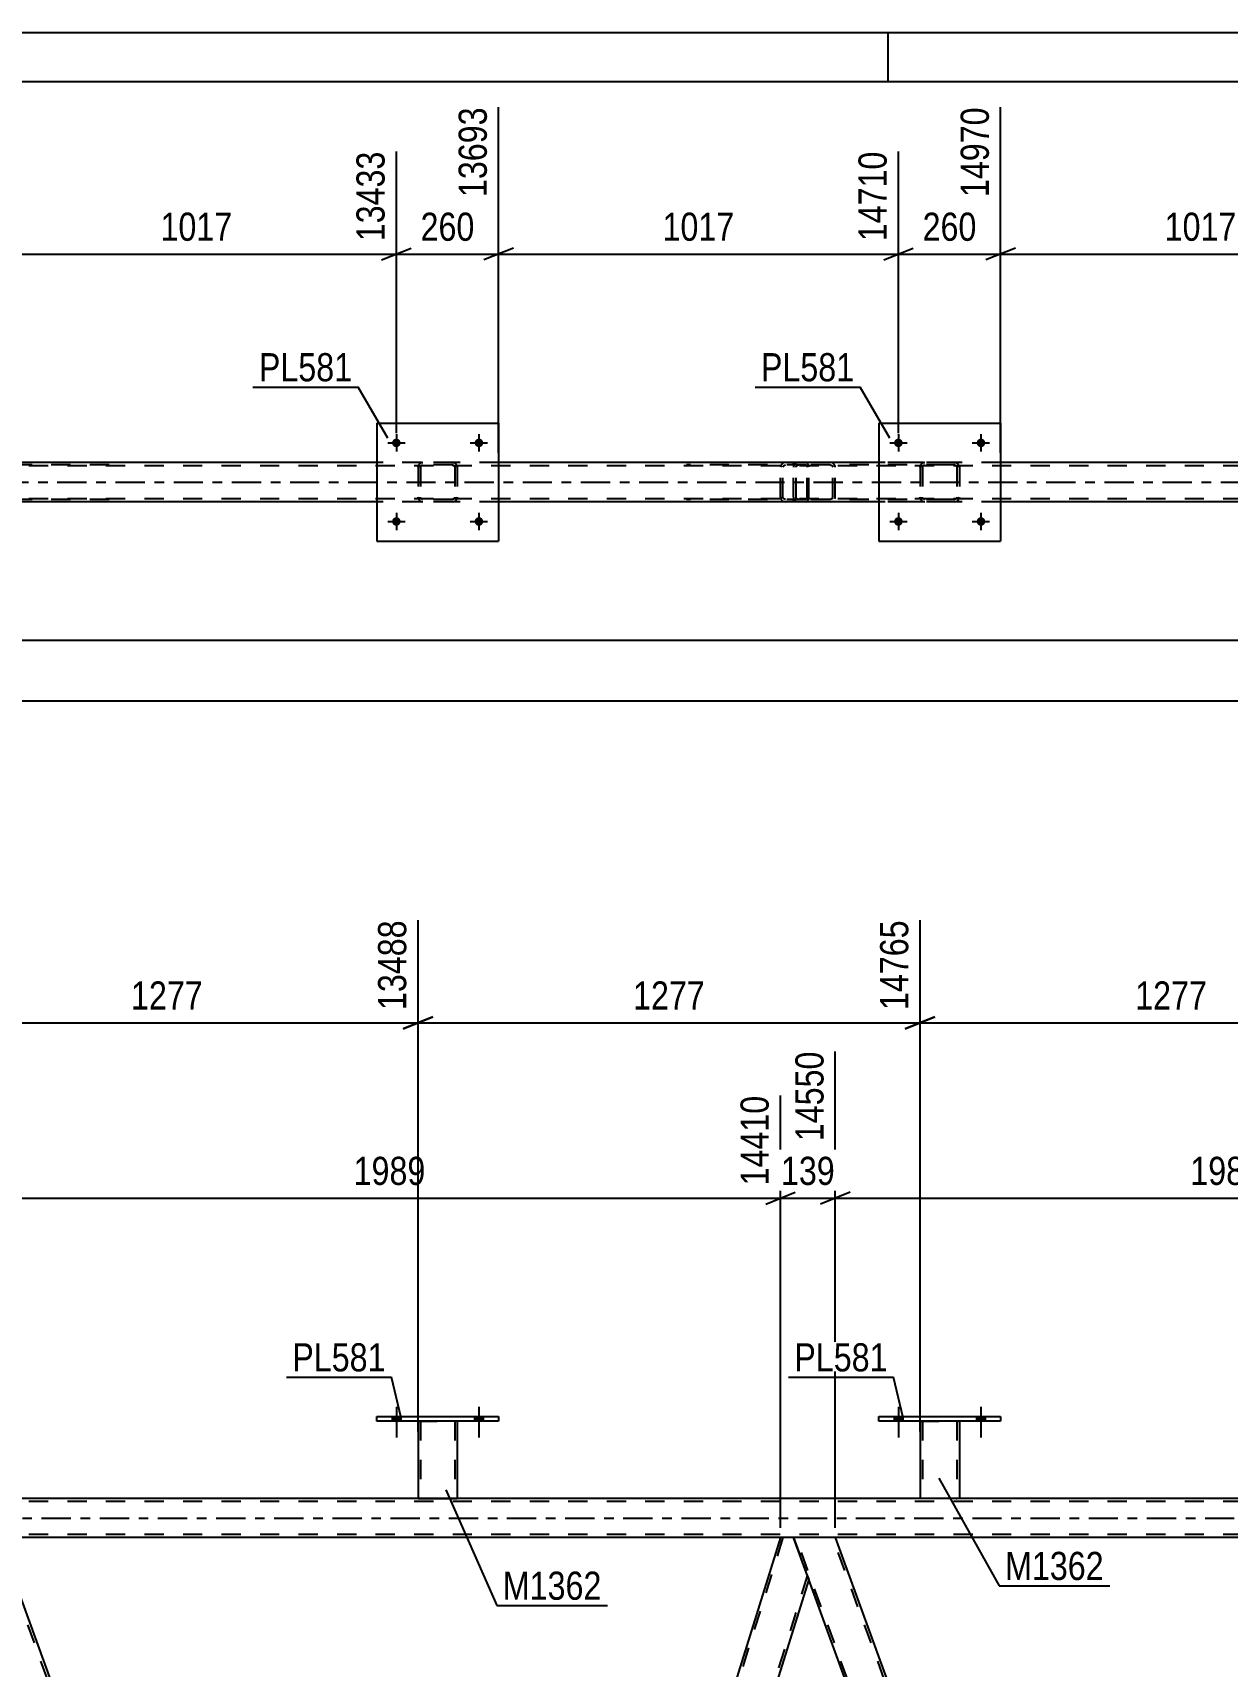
# Model space of a CAD drawing. Header units: millimetres. Extents: x 0 to 841, y 0 to 594.
# Drawn here: x 544 to 665.5, y 427.7 to 594 of the extents above; entities that cross this region are included whole.
import ezdxf

# ---------------------------------------------------------------- set-up
doc = ezdxf.new("R2010")
doc.units = ezdxf.units.MM
doc.linetypes.add('DXK_LINE_DOT2', pattern=[3.9198, 1.9599, -1.9599])
doc.linetypes.add('DXK_LINE_DOT3', pattern=[5.9187, 2.979, -0.9799, 0.9799, -0.9799])
doc.styles.add('Arial Narrow', font='ARIALN.TTF', dxfattribs={"height": 0.2})

# ---------------------------------------------------------------- blocks, each defined once
blk = doc.blocks.new('Unknown-283124494-1135')
at = {"color": 5, "linetype": 'Continuous'}
for p, q in [((841, 594), (0, 594)), ((631, 589), (631, 594)), ((836, 589), (5, 589))]:
    blk.add_line(p, q, dxfattribs=at)
blk = doc.blocks.new('Bolt-283124494-1384 - 1374')
at = {"linetype": 'Continuous'}
for points in [[(581.4, 544.25, -1), (580.52, 544.25, -1)], [(589.8, 544.25, -1), (588.92, 544.25, -1)]]:
    blk.add_hatch(color=1, dxfattribs=at).paths.add_polyline_path(points)
at = {"color": 1, "linetype": 'Continuous'}
for p, q in [((580.08, 544.25), (581.84, 544.25)), ((580.96, 545.13), (580.96, 543.37)), ((588.48, 544.25), (590.24, 544.25)), ((589.36, 545.13), (589.36, 543.37))]:
    blk.add_line(p, q, dxfattribs=at)
blk = doc.blocks.new('Part-283124494-1443 - 1374')
at = {"color": 2, "linetype": 'Continuous'}
for p, q in [((630.04, 554.25), (630.04, 542.25)), ((630.04, 554.25), (642.44, 554.25)), ((642.44, 554.25), (642.44, 542.25)), ((630.04, 542.25), (642.44, 542.25))]:
    blk.add_line(p, q, dxfattribs=at)
blk = doc.blocks.new('Part-283124494-1444 - 1374')
at = {"color": 7, "linetype": 'DXK_LINE_DOT2'}
for p, q in [((634.24, 549.77), (634.28, 549.95)), ((634.28, 549.95), (634.24, 549.77)), ((634.24, 549.77), (634.24, 546.73)), ((634.48, 549.77), (634.5, 549.86)), ((634.48, 549.77), (634.48, 546.73)), ((634.5, 549.86), (634.55, 549.94)), ((634.54, 550.21), (634.72, 550.25)), ((634.72, 550.25), (634.54, 550.21)), ((634.55, 549.94), (634.63, 549.99)), ((634.63, 549.99), (634.72, 550.01)), ((637.76, 550.25), (634.72, 550.25)), ((637.76, 550.01), (634.72, 550.01)), ((637.76, 550.25), (637.95, 550.21)), ((637.95, 550.21), (637.76, 550.25)), ((637.76, 550.01), (637.85, 549.99)), ((637.85, 549.99), (637.93, 549.94)), ((637.93, 549.94), (637.98, 549.86)), ((637.98, 549.86), (638, 549.77)), ((638, 549.77), (638, 546.73)), ((638.2, 549.95), (638.24, 549.77)), ((638.24, 549.77), (638.2, 549.95)), ((638.24, 549.77), (638.24, 546.73)), ((634.28, 546.54), (634.24, 546.73)), ((634.24, 546.73), (634.28, 546.54)), ((634.5, 546.64), (634.48, 546.73)), ((634.55, 546.56), (634.5, 546.64)), ((634.72, 546.25), (634.54, 546.28)), ((634.54, 546.28), (634.72, 546.25)), ((634.63, 546.51), (634.55, 546.56)), ((634.72, 546.49), (634.63, 546.51)), ((637.76, 546.49), (634.72, 546.49)), ((637.76, 546.25), (634.72, 546.25)), ((637.85, 546.51), (637.76, 546.49)), ((637.95, 546.28), (637.76, 546.25)), ((637.76, 546.25), (637.95, 546.28)), ((637.93, 546.56), (637.85, 546.51)), ((637.98, 546.64), (637.93, 546.56)), ((638, 546.73), (637.98, 546.64)), ((638.24, 546.73), (638.2, 546.54)), ((638.2, 546.54), (638.24, 546.73))]:
    blk.add_line(p, q, dxfattribs=at)
at = {"color": 7, "linetype": 'DXK_LINE_DOT3'}
blk.add_line((636.24, 548.25), (636.24, 548.25), dxfattribs=at)
at = {"color": 7, "linetype": 'DXK_LINE_DOT2'}
for centre, start, end in [((634.72, 549.77), 112.5, 157.5), ((634.72, 549.77), 112.5, 157.5), ((637.76, 549.77), 22.5, 67.5), ((637.76, 549.77), 22.5, 67.5), ((634.72, 546.73), 202.5, 247.5), ((634.72, 546.73), 202.5, 247.5), ((637.76, 546.73), 292.5, 337.5), ((637.76, 546.73), 292.5, 337.5)]:
    blk.add_arc(centre, 0.48, start, end, dxfattribs=at)
blk = doc.blocks.new('Bolt-283124494-1381 - 1374')
at = {"linetype": 'Continuous'}
for points in [[(632.48, 552.25, -1), (631.6, 552.25, -1)], [(640.88, 552.25, -1), (640, 552.25, -1)]]:
    blk.add_hatch(color=1, dxfattribs=at).paths.add_polyline_path(points)
at = {"color": 1, "linetype": 'Continuous'}
for p, q in [((631.16, 552.25), (632.92, 552.25)), ((632.04, 553.13), (632.04, 551.37)), ((639.56, 552.25), (641.32, 552.25)), ((640.44, 553.13), (640.44, 551.37))]:
    blk.add_line(p, q, dxfattribs=at)
blk = doc.blocks.new('Bolt-283124494-1382 - 1374')
at = {"linetype": 'Continuous'}
for points in [[(632.48, 544.25, -1), (631.6, 544.25, -1)], [(640.88, 544.25, -1), (640, 544.25, -1)]]:
    blk.add_hatch(color=1, dxfattribs=at).paths.add_polyline_path(points)
at = {"color": 1, "linetype": 'Continuous'}
for p, q in [((631.16, 544.25), (632.92, 544.25)), ((632.04, 545.13), (632.04, 543.37)), ((639.56, 544.25), (641.32, 544.25)), ((640.44, 545.13), (640.44, 543.37))]:
    blk.add_line(p, q, dxfattribs=at)
blk = doc.blocks.new('Bolt-283124494-1383 - 1374')
at = {"linetype": 'Continuous'}
for points in [[(581.4, 552.25, -1), (580.52, 552.25, -1)], [(589.8, 552.25, -1), (588.92, 552.25, -1)]]:
    blk.add_hatch(color=1, dxfattribs=at).paths.add_polyline_path(points)
at = {"color": 1, "linetype": 'Continuous'}
for p, q in [((580.08, 552.25), (581.84, 552.25)), ((580.96, 553.13), (580.96, 551.37)), ((588.48, 552.25), (590.24, 552.25)), ((589.36, 553.13), (589.36, 551.37))]:
    blk.add_line(p, q, dxfattribs=at)
blk = doc.blocks.new('Part-283124494-1449 - 1374')
at = {"color": 2, "linetype": 'Continuous'}
for p, q in [((578.96, 554.25), (578.96, 542.25)), ((578.96, 554.25), (591.36, 554.25)), ((591.36, 554.25), (591.36, 542.25)), ((578.96, 542.25), (591.36, 542.25))]:
    blk.add_line(p, q, dxfattribs=at)
blk = doc.blocks.new('Part-283124494-1450 - 1374')
at = {"color": 7, "linetype": 'DXK_LINE_DOT2'}
for p, q in [((583.16, 549.77), (583.2, 549.95)), ((583.2, 549.95), (583.16, 549.77)), ((583.16, 549.77), (583.16, 546.73)), ((583.4, 549.77), (583.42, 549.86)), ((583.4, 549.77), (583.4, 546.73)), ((583.42, 549.86), (583.47, 549.94)), ((583.46, 550.21), (583.64, 550.25)), ((583.64, 550.25), (583.46, 550.21)), ((583.47, 549.94), (583.55, 549.99)), ((583.55, 549.99), (583.64, 550.01)), ((586.68, 550.25), (583.64, 550.25)), ((586.68, 550.01), (583.64, 550.01)), ((586.68, 550.25), (586.86, 550.21)), ((586.86, 550.21), (586.68, 550.25)), ((586.68, 550.01), (586.77, 549.99)), ((586.77, 549.99), (586.85, 549.94)), ((586.85, 549.94), (586.9, 549.86)), ((586.9, 549.86), (586.92, 549.77)), ((586.92, 549.77), (586.92, 546.73)), ((587.12, 549.95), (587.16, 549.77)), ((587.16, 549.77), (587.12, 549.95)), ((587.16, 549.77), (587.16, 546.73)), ((583.2, 546.54), (583.16, 546.73)), ((583.16, 546.73), (583.2, 546.54)), ((583.42, 546.64), (583.4, 546.73)), ((583.47, 546.56), (583.42, 546.64)), ((583.64, 546.25), (583.46, 546.28)), ((583.46, 546.28), (583.64, 546.25)), ((583.55, 546.51), (583.47, 546.56)), ((583.64, 546.49), (583.55, 546.51)), ((586.68, 546.49), (583.64, 546.49)), ((586.68, 546.25), (583.64, 546.25)), ((586.77, 546.51), (586.68, 546.49)), ((586.86, 546.28), (586.68, 546.25)), ((586.68, 546.25), (586.86, 546.28)), ((586.85, 546.56), (586.77, 546.51)), ((586.9, 546.64), (586.85, 546.56)), ((586.92, 546.73), (586.9, 546.64)), ((587.16, 546.73), (587.12, 546.54)), ((587.12, 546.54), (587.16, 546.73))]:
    blk.add_line(p, q, dxfattribs=at)
at = {"color": 7, "linetype": 'DXK_LINE_DOT3'}
blk.add_line((585.16, 548.25), (585.16, 548.25), dxfattribs=at)
at = {"color": 7, "linetype": 'DXK_LINE_DOT2'}
for centre, start, end in [((583.64, 549.77), 112.5, 157.5), ((583.64, 549.77), 112.5, 157.5), ((586.68, 549.77), 22.5, 67.5), ((586.68, 549.77), 22.5, 67.5), ((583.64, 546.73), 202.5, 247.5), ((583.64, 546.73), 202.5, 247.5), ((586.68, 546.73), 292.5, 337.5), ((586.68, 546.73), 292.5, 337.5)]:
    blk.add_arc(centre, 0.48, start, end, dxfattribs=at)
blk = doc.blocks.new('Part-283124494-1556 - 1374')
at = {"color": 7, "linetype": 'DXK_LINE_DOT2'}
for p, q in [((622.64, 550.25), (610.48, 550.25)), ((622.64, 550.01), (610.48, 550.01)), ((620.06, 549.85), (620.04, 549.77)), ((620.04, 546.73), (620.04, 549.77)), ((620.08, 549.95), (620.06, 549.85)), ((620.29, 549.77), (620.31, 549.86)), ((620.29, 546.73), (620.29, 549.77)), ((620.31, 549.86), (620.37, 549.94)), ((620.55, 550.25), (620.35, 550.21)), ((620.37, 549.94), (620.45, 549.99)), ((620.45, 549.99), (620.55, 550.01)), ((621.36, 550.01), (621.36, 550.25)), ((622.74, 550.21), (622.64, 550.25)), ((622.64, 550.01), (622.69, 549.99)), ((622.69, 549.99), (622.73, 549.94)), ((622.73, 549.94), (622.76, 549.86)), ((622.83, 550.11), (622.74, 550.21)), ((622.76, 549.86), (622.77, 549.77)), ((622.77, 546.73), (622.77, 549.77)), ((622.89, 549.95), (622.83, 550.11)), ((622.91, 549.77), (622.89, 549.95)), ((622.91, 546.73), (622.91, 549.77)), ((622.64, 546.49), (610.48, 546.49)), ((622.64, 546.25), (610.48, 546.25)), ((620.04, 546.73), (620.06, 546.64)), ((620.06, 546.64), (620.08, 546.54)), ((620.31, 546.66), (620.29, 546.73)), ((620.31, 546.64), (620.31, 546.66)), ((620.37, 546.56), (620.31, 546.64)), ((620.35, 546.28), (620.55, 546.25)), ((620.45, 546.51), (620.37, 546.56)), ((620.55, 546.49), (620.45, 546.51)), ((621.36, 546.25), (621.36, 546.49)), ((622.69, 546.51), (622.64, 546.49)), ((622.64, 546.25), (622.74, 546.28)), ((622.73, 546.56), (622.69, 546.51)), ((622.76, 546.64), (622.73, 546.56)), ((622.74, 546.28), (622.83, 546.39)), ((622.77, 546.73), (622.76, 546.64)), ((622.83, 546.39), (622.89, 546.54)), ((622.89, 546.54), (622.91, 546.73))]:
    blk.add_line(p, q, dxfattribs=at)
for centre, start, end in [((620.53, 549.75), 111.1941, 156.1506), ((620.53, 546.74), 203.8494, 248.8059)]:
    blk.add_arc(centre, 0.492, start, end, dxfattribs=at)
blk = doc.blocks.new('Part-283124494-1592 - 1374')
at = {"color": 7, "linetype": 'DXK_LINE_DOT2'}
for p, q in [((765.04, 549.93), (102.56, 549.93)), ((591.36, 550.25), (578.96, 550.25)), ((642.44, 550.25), (630.04, 550.25)), ((765.04, 546.57), (102.56, 546.57)), ((591.36, 546.25), (578.96, 546.25)), ((642.44, 546.25), (630.04, 546.25))]:
    blk.add_line(p, q, dxfattribs=at)
at = {"color": 2, "linetype": 'Continuous'}
for p, q in [((578.96, 550.25), (540.28, 550.25)), ((630.04, 550.25), (591.36, 550.25)), ((681.12, 550.25), (642.44, 550.25)), ((578.96, 546.25), (540.28, 546.25)), ((630.04, 546.25), (591.36, 546.25)), ((681.12, 546.25), (642.44, 546.25))]:
    blk.add_line(p, q, dxfattribs=at)
at = {"color": 7, "linetype": 'DXK_LINE_DOT3'}
blk.add_line((102.56, 548.25), (765.04, 548.25), dxfattribs=at)
blk = doc.blocks.new('Part-283124494-1661 - 1374')
at = {"color": 7, "linetype": 'DXK_LINE_DOT2'}
for p, q in [((621.38, 549.85), (621.36, 549.77)), ((621.36, 546.73), (621.36, 549.77)), ((621.4, 549.95), (621.38, 549.85)), ((621.62, 549.77), (621.64, 549.86)), ((621.62, 546.73), (621.62, 549.77)), ((621.64, 549.86), (621.69, 549.94)), ((621.87, 550.25), (621.68, 550.21)), ((621.69, 549.94), (621.77, 549.99)), ((621.77, 549.99), (621.87, 550.01)), ((636.86, 550.25), (621.87, 550.25)), ((636.86, 550.01), (621.87, 550.01)), ((625.3, 550.21), (625.11, 550.25)), ((625.11, 550.01), (625.21, 549.99)), ((625.21, 549.99), (625.29, 549.94)), ((625.29, 549.94), (625.34, 549.86)), ((625.34, 549.86), (625.36, 549.77)), ((625.36, 546.73), (625.36, 549.77)), ((625.6, 549.85), (625.58, 549.95)), ((625.62, 549.77), (625.6, 549.85)), ((625.62, 546.73), (625.62, 549.77)), ((621.36, 546.73), (621.38, 546.64)), ((621.38, 546.64), (621.4, 546.54)), ((621.63, 546.66), (621.62, 546.73)), ((621.64, 546.64), (621.63, 546.66)), ((621.69, 546.56), (621.64, 546.64)), ((621.68, 546.28), (621.87, 546.25)), ((621.77, 546.51), (621.69, 546.56)), ((621.87, 546.49), (621.77, 546.51)), ((636.86, 546.49), (621.87, 546.49)), ((636.86, 546.25), (621.87, 546.25)), ((625.21, 546.51), (625.11, 546.49)), ((625.11, 546.25), (625.3, 546.28)), ((625.29, 546.56), (625.21, 546.51)), ((625.34, 546.64), (625.29, 546.56)), ((625.34, 546.64), (625.35, 546.66)), ((625.35, 546.66), (625.36, 546.73)), ((625.58, 546.54), (625.6, 546.64)), ((625.6, 546.64), (625.62, 546.73))]:
    blk.add_line(p, q, dxfattribs=at)
for centre, start, end in [((621.85, 549.75), 110.7583, 155.68), ((625.13, 549.75), 24.32, 69.2417), ((621.85, 546.75), 204.32, 249.2417)]:
    blk.add_arc(centre, 0.496, start, end, dxfattribs=at)
blk = doc.blocks.new('Part-283124494-1662 - 1374')
at = {"color": 7, "linetype": 'DXK_LINE_DOT2'}
for p, q in [((536.26, 549.9), (536.23, 549.77)), ((536.23, 546.73), (536.23, 549.77)), ((536.27, 549.95), (536.26, 549.9)), ((536.48, 549.77), (536.5, 549.86)), ((536.48, 546.73), (536.48, 549.77)), ((536.5, 549.86), (536.56, 549.94)), ((536.74, 550.25), (536.54, 550.21)), ((536.56, 549.94), (536.64, 549.99)), ((536.64, 549.99), (536.74, 550.01)), ((551.73, 550.25), (536.74, 550.25)), ((551.73, 550.01), (536.74, 550.01)), ((540.17, 550.21), (539.97, 550.25)), ((539.97, 550.01), (540.07, 549.99)), ((540.07, 549.99), (540.15, 549.94)), ((540.15, 549.94), (540.21, 549.86)), ((540.21, 549.86), (540.23, 549.77)), ((540.23, 546.73), (540.23, 549.77)), ((540.47, 549.85), (540.45, 549.95)), ((540.48, 549.77), (540.47, 549.85)), ((540.48, 546.73), (540.48, 549.77)), ((536.23, 546.73), (536.27, 546.54)), ((536.5, 546.64), (536.48, 546.73)), ((536.56, 546.56), (536.5, 546.64)), ((536.54, 546.28), (536.74, 546.25)), ((536.64, 546.51), (536.56, 546.56)), ((536.74, 546.49), (536.64, 546.51)), ((551.73, 546.49), (536.74, 546.49)), ((551.73, 546.25), (536.74, 546.25)), ((540.07, 546.51), (539.97, 546.49)), ((539.97, 546.25), (540.17, 546.28)), ((540.15, 546.56), (540.07, 546.51)), ((540.21, 546.64), (540.15, 546.56)), ((540.23, 546.73), (540.21, 546.64)), ((540.45, 546.54), (540.47, 546.64)), ((540.47, 546.64), (540.48, 546.73))]:
    blk.add_line(p, q, dxfattribs=at)
for centre, start, end in [((536.72, 549.75), 110.7583, 155.68), ((539.99, 549.75), 24.32, 69.2417), ((536.72, 546.75), 204.32, 249.2417)]:
    blk.add_arc(centre, 0.496, start, end, dxfattribs=at)
blk = doc.blocks.new('Part-283124494-2415 - 2348')
at = {"color": 2, "linetype": 'Continuous'}
for p, q in [((630.04, 452.67), (630.04, 453.15)), ((630.04, 453.15), (642.44, 453.15)), ((642.44, 452.67), (630.04, 452.67)), ((642.44, 453.15), (642.44, 452.67))]:
    blk.add_line(p, q, dxfattribs=at)
blk = doc.blocks.new('Bolt-283124494-2354 - 2348')
at = {"linetype": 'Continuous'}
for points in [[(631.6, 452.67), (632.48, 452.67), (632.48, 453.15), (631.6, 453.15)], [(640, 452.67), (640.88, 452.67), (640.88, 453.15), (640, 453.15)]]:
    blk.add_hatch(color=1, dxfattribs=at).paths.add_polyline_path(points)
at = {"color": 1, "linetype": 'Continuous'}
for p, q in [((632.04, 454.15), (632.04, 451.03)), ((640.44, 454.15), (640.44, 451.03)), ((631.6, 453.15), (631.6, 452.67)), ((632.48, 453.15), (632.48, 452.67)), ((640, 453.15), (640, 452.67)), ((640.88, 453.15), (640.88, 452.67))]:
    blk.add_line(p, q, dxfattribs=at)
blk = doc.blocks.new('Bolt-283124494-2355 - 2348')
at = {"linetype": 'Continuous'}
for points in [[(631.6, 452.67), (632.48, 452.67), (632.48, 453.15), (631.6, 453.15)], [(640, 452.67), (640.88, 452.67), (640.88, 453.15), (640, 453.15)]]:
    blk.add_hatch(color=1, dxfattribs=at).paths.add_polyline_path(points)
at = {"color": 1, "linetype": 'Continuous'}
for p, q in [((632.04, 454.15), (632.04, 451.03)), ((640.44, 454.15), (640.44, 451.03)), ((631.6, 453.15), (631.6, 452.67)), ((632.48, 453.15), (632.48, 452.67)), ((640, 453.15), (640, 452.67)), ((640.88, 453.15), (640.88, 452.67))]:
    blk.add_line(p, q, dxfattribs=at)
blk = doc.blocks.new('Part-283124494-2420 - 2348')
at = {"color": 2, "linetype": 'Continuous'}
for p, q in [((634.24, 452.67), (634.24, 444.83)), ((638.24, 452.67), (638.24, 444.83)), ((638.2, 444.83), (634.24, 444.83)), ((638.24, 444.83), (638.2, 444.83))]:
    blk.add_line(p, q, dxfattribs=at)
at = {"color": 7, "linetype": 'DXK_LINE_DOT2'}
for p, q in [((634.24, 452.67), (638.24, 452.67)), ((634.24, 452.67), (634.24, 452.67)), ((634.24, 452.67), (634.24, 452.67)), ((634.48, 452.67), (634.48, 444.83)), ((638, 452.67), (638, 444.83)), ((638.24, 452.67), (638.24, 452.67)), ((638.24, 452.67), (638.24, 452.67)), ((637.93, 444.83), (637.95, 444.83)), ((637.95, 444.83), (637.98, 444.83)), ((637.98, 444.83), (638, 444.83)), ((638.24, 444.83), (638.24, 444.83))]:
    blk.add_line(p, q, dxfattribs=at)
blk = doc.blocks.new('Bolt-283124494-2356 - 2348')
at = {"linetype": 'Continuous'}
for points in [[(580.52, 452.67), (581.4, 452.67), (581.4, 453.15), (580.52, 453.15)], [(588.92, 452.67), (589.8, 452.67), (589.8, 453.15), (588.92, 453.15)]]:
    blk.add_hatch(color=1, dxfattribs=at).paths.add_polyline_path(points)
at = {"color": 1, "linetype": 'Continuous'}
for p, q in [((580.96, 454.15), (580.96, 451.03)), ((589.36, 454.15), (589.36, 451.03)), ((580.52, 453.15), (580.52, 452.67)), ((581.4, 453.15), (581.4, 452.67)), ((588.92, 453.15), (588.92, 452.67)), ((589.8, 453.15), (589.8, 452.67))]:
    blk.add_line(p, q, dxfattribs=at)
blk = doc.blocks.new('Bolt-283124494-2357 - 2348')
at = {"linetype": 'Continuous'}
for points in [[(580.52, 452.67), (581.4, 452.67), (581.4, 453.15), (580.52, 453.15)], [(588.92, 452.67), (589.8, 452.67), (589.8, 453.15), (588.92, 453.15)]]:
    blk.add_hatch(color=1, dxfattribs=at).paths.add_polyline_path(points)
at = {"color": 1, "linetype": 'Continuous'}
for p, q in [((580.96, 454.15), (580.96, 451.03)), ((589.36, 454.15), (589.36, 451.03)), ((580.52, 453.15), (580.52, 452.67)), ((581.4, 453.15), (581.4, 452.67)), ((588.92, 453.15), (588.92, 452.67)), ((589.8, 453.15), (589.8, 452.67))]:
    blk.add_line(p, q, dxfattribs=at)
blk = doc.blocks.new('Part-283124494-2425 - 2348')
at = {"color": 2, "linetype": 'Continuous'}
for p, q in [((578.96, 452.67), (578.96, 453.15)), ((578.96, 453.15), (591.36, 453.15)), ((591.36, 452.67), (578.96, 452.67)), ((591.36, 453.15), (591.36, 452.67))]:
    blk.add_line(p, q, dxfattribs=at)
blk = doc.blocks.new('Part-283124494-2430 - 2348')
at = {"color": 2, "linetype": 'Continuous'}
for p, q in [((583.16, 452.67), (583.16, 444.83)), ((587.16, 452.67), (587.16, 444.83)), ((583.16, 444.83), (587.16, 444.83))]:
    blk.add_line(p, q, dxfattribs=at)
at = {"color": 7, "linetype": 'DXK_LINE_DOT2'}
for p, q in [((583.16, 452.67), (587.16, 452.67)), ((583.16, 452.67), (583.16, 452.67)), ((583.16, 452.67), (583.16, 452.67)), ((583.4, 452.67), (583.4, 444.83)), ((586.92, 452.67), (586.92, 444.83)), ((587.16, 452.67), (587.16, 452.67)), ((587.16, 452.67), (587.16, 452.67)), ((586.86, 444.83), (586.9, 444.83)), ((586.86, 444.83), (586.9, 444.83)), ((586.9, 444.83), (586.92, 444.83)), ((586.9, 444.83), (586.92, 444.83))]:
    blk.add_line(p, q, dxfattribs=at)
blk = doc.blocks.new('Part-283124494-2568 - 2348')
at = {"color": 2, "linetype": 'Continuous'}
for p, q in [((765.04, 444.83), (100.96, 444.83)), ((620.04, 440.83), (540.48, 440.83)), ((705.18, 440.83), (625.62, 440.83))]:
    blk.add_line(p, q, dxfattribs=at)
at = {"color": 7, "linetype": 'DXK_LINE_DOT2'}
for p, q in [((765.04, 444.51), (100.96, 444.51)), ((765.04, 441.15), (100.96, 441.15)), ((710.75, 440.83), (194.37, 440.83)), ((625.62, 440.83), (620.04, 440.83))]:
    blk.add_line(p, q, dxfattribs=at)
at = {"color": 7, "linetype": 'DXK_LINE_DOT3'}
blk.add_line((100.96, 442.83), (765.04, 442.83), dxfattribs=at)
blk = doc.blocks.new('Part-283124494-2742 - 2348')
at = {"color": 2, "linetype": 'Continuous'}
for p, q in [((620.04, 440.83), (583.34, 323.08)), ((621.36, 440.83), (620.04, 440.83)), ((622.91, 436.58), (621.36, 440.83)), ((622.91, 436.58), (586.45, 319.61)), ((584.6, 319.61), (583.34, 323.08))]:
    blk.add_line(p, q, dxfattribs=at)
at = {"color": 7, "linetype": 'DXK_LINE_DOT2'}
for p, q in [((620.29, 440.83), (583.48, 322.71)), ((622.77, 436.95), (586.2, 319.61)), ((586.45, 319.61), (584.6, 319.61))]:
    blk.add_line(p, q, dxfattribs=at)
blk = doc.blocks.new('Part-283124494-2747 - 2348')
at = {"color": 2, "linetype": 'Continuous'}
for p, q in [((625.62, 440.83), (621.36, 440.83)), ((625.62, 440.83), (667.98, 324.43)), ((663.73, 324.43), (622.91, 436.58))]:
    blk.add_line(p, q, dxfattribs=at)
at = {"color": 7, "linetype": 'DXK_LINE_DOT2'}
for p, q in [((621.36, 440.83), (622.91, 436.58)), ((665.74, 319.61), (621.62, 440.83)), ((669.48, 319.61), (625.36, 440.83)), ((665.48, 319.61), (663.73, 324.43)), ((669.74, 319.61), (667.98, 324.43)), ((669.74, 319.61), (665.48, 319.61))]:
    blk.add_line(p, q, dxfattribs=at)
blk = doc.blocks.new('Part-283124494-2809 - 2348')
at = {"color": 2, "linetype": 'Continuous'}
for p, q in [((536.23, 440.83), (540.48, 440.83)), ((540.48, 440.83), (583.34, 323.08)), ((580.35, 319.61), (537.77, 436.58))]:
    blk.add_line(p, q, dxfattribs=at)
at = {"color": 7, "linetype": 'DXK_LINE_DOT2'}
for p, q in [((537.77, 436.58), (536.23, 440.83)), ((580.6, 319.61), (536.48, 440.83)), ((584.35, 319.61), (540.23, 440.83)), ((584.6, 319.61), (583.34, 323.08)), ((584.6, 319.61), (580.35, 319.61))]:
    blk.add_line(p, q, dxfattribs=at)
blk = doc.blocks.new('StraightDimension-283124494-1673 - 1374')
at = {"color": 7, "linetype": 'Continuous'}
blk.add_line((65.44, 532.17), (765.04, 532.17), dxfattribs=at)
blk = doc.blocks.new('StraightDimension-283124494-1710 - 1374')
at = {"color": 7, "linetype": 'Continuous'}
blk.add_line((64.8, 526), (765.68, 526), dxfattribs=at)
blk = doc.blocks.new('StraightDimension-283124494-1802 - 1374')
at = {"color": 7, "linetype": 'Continuous'}
for p, q in [((642.44, 551.25), (642.44, 586.41)), ((683.12, 553.25), (683.12, 581.91)), ((643.94, 572.07), (640.94, 570.87)), ((681.62, 570.87), (684.62, 572.07)), ((642.44, 571.47), (683.12, 571.47))]:
    blk.add_line(p, q, dxfattribs=at)
at = {"color": 0, "linetype": 'Continuous'}
blk.add_wipeout([(682.52, 582.51), (678.32, 582.51), (678.32, 572.17), (682.52, 572.17)], dxfattribs=at)
at = {"color": 0}
blk.add_wipeout([(667.04, 572.22), (667.04, 576.42), (658.53, 576.42), (658.53, 572.22)], dxfattribs=at)
at = {"color": 3, "linetype": 'Continuous', "style": 'Arial Narrow'}
blk.add_text('15987', height=2.863, rotation=90.0002, dxfattribs=at).set_placement((681.92, 572.77))
at = {"color": 3, "style": 'Arial Narrow'}
blk.add_text('1017', height=2.863, dxfattribs=at).set_placement((659.13, 572.82))
blk = doc.blocks.new('StraightDimension-283124494-1820 - 1374')
at = {"color": 7, "linetype": 'Continuous'}
for p, q in [((642.44, 551.25), (642.44, 586.41)), ((632.04, 553.25), (632.04, 581.91)), ((630.54, 570.87), (633.54, 572.07)), ((643.94, 572.07), (640.94, 570.87)), ((632.04, 571.47), (642.44, 571.47))]:
    blk.add_line(p, q, dxfattribs=at)
at = {"color": 0}
blk.add_wipeout([(640.58, 572.22), (640.58, 576.42), (633.9, 576.42), (633.9, 572.22)], dxfattribs=at)
at = {"color": 3, "style": 'Arial Narrow'}
blk.add_text('260', height=2.863, dxfattribs=at).set_placement((634.5, 572.82))
at = {"color": 0, "linetype": 'Continuous'}
blk.add_wipeout([(641.84, 587.01), (637.64, 587.01), (637.64, 576.67), (641.84, 576.67)], dxfattribs=at)
at = {"color": 3, "linetype": 'Continuous', "style": 'Arial Narrow'}
blk.add_text('14970', height=2.863, rotation=90.0002, dxfattribs=at).set_placement((641.24, 577.27))
blk = doc.blocks.new('StraightDimension-283124494-1838 - 1374')
at = {"color": 7, "linetype": 'Continuous'}
for p, q in [((591.36, 551.25), (591.36, 586.41)), ((632.04, 553.25), (632.04, 581.91)), ((592.86, 572.07), (589.86, 570.87)), ((630.54, 570.87), (633.54, 572.07)), ((591.36, 571.47), (632.04, 571.47))]:
    blk.add_line(p, q, dxfattribs=at)
at = {"color": 0, "linetype": 'Continuous'}
blk.add_wipeout([(631.44, 582.51), (627.24, 582.51), (627.24, 572.17), (631.44, 572.17)], dxfattribs=at)
at = {"color": 0}
blk.add_wipeout([(615.96, 572.22), (615.96, 576.42), (607.44, 576.42), (607.44, 572.22)], dxfattribs=at)
at = {"color": 3, "linetype": 'Continuous', "style": 'Arial Narrow'}
blk.add_text('14710', height=2.863, rotation=90.0002, dxfattribs=at).set_placement((630.84, 572.77))
at = {"color": 3, "style": 'Arial Narrow'}
blk.add_text('1017', height=2.863, dxfattribs=at).set_placement((608.04, 572.82))
blk = doc.blocks.new('StraightDimension-283124494-1856 - 1374')
at = {"color": 7, "linetype": 'Continuous'}
for p, q in [((591.36, 551.25), (591.36, 586.41)), ((580.96, 553.25), (580.96, 581.91)), ((579.46, 570.87), (582.46, 572.07)), ((592.86, 572.07), (589.86, 570.87)), ((580.96, 571.47), (591.36, 571.47))]:
    blk.add_line(p, q, dxfattribs=at)
at = {"color": 0}
blk.add_wipeout([(589.5, 572.22), (589.5, 576.42), (582.82, 576.42), (582.82, 572.22)], dxfattribs=at)
at = {"color": 3, "style": 'Arial Narrow'}
blk.add_text('260', height=2.863, dxfattribs=at).set_placement((583.42, 572.82))
at = {"color": 0, "linetype": 'Continuous'}
blk.add_wipeout([(590.76, 587.01), (586.56, 587.01), (586.56, 576.67), (590.76, 576.67)], dxfattribs=at)
at = {"color": 3, "linetype": 'Continuous', "style": 'Arial Narrow'}
blk.add_text('13693', height=2.863, rotation=90.0002, dxfattribs=at).set_placement((590.16, 577.27))
blk = doc.blocks.new('StraightDimension-283124494-1874 - 1374')
at = {"color": 7, "linetype": 'Continuous'}
for p, q in [((540.28, 551.25), (540.28, 586.41)), ((580.96, 553.25), (580.96, 581.91)), ((541.78, 572.07), (538.78, 570.87)), ((579.46, 570.87), (582.46, 572.07)), ((540.28, 571.47), (580.96, 571.47))]:
    blk.add_line(p, q, dxfattribs=at)
at = {"color": 0, "linetype": 'Continuous'}
blk.add_wipeout([(580.36, 582.51), (576.16, 582.51), (576.16, 572.17), (580.36, 572.17)], dxfattribs=at)
at = {"color": 0}
blk.add_wipeout([(564.88, 572.22), (564.88, 576.42), (556.36, 576.42), (556.36, 572.22)], dxfattribs=at)
at = {"color": 3, "linetype": 'Continuous', "style": 'Arial Narrow'}
blk.add_text('13433', height=2.863, rotation=90.0002, dxfattribs=at).set_placement((579.76, 572.77))
at = {"color": 3, "style": 'Arial Narrow'}
blk.add_text('1017', height=2.863, dxfattribs=at).set_placement((556.96, 572.82))
blk = doc.blocks.new('StraightDimension-283124494-3187 - 2348')
at = {"color": 7, "linetype": 'Continuous'}
for p, q in [((583.16, 451.63), (583.16, 503.67)), ((634.24, 451.63), (634.24, 503.67)), ((584.66, 493.83), (581.66, 492.63)), ((632.74, 492.63), (635.74, 493.83)), ((583.16, 493.23), (634.24, 493.23))]:
    blk.add_line(p, q, dxfattribs=at)
at = {"color": 0, "linetype": 'Continuous'}
blk.add_wipeout([(633.64, 504.27), (629.44, 504.27), (629.44, 493.93), (633.64, 493.93)], dxfattribs=at)
at = {"color": 0}
blk.add_wipeout([(612.96, 493.98), (612.96, 498.18), (604.44, 498.18), (604.44, 493.98)], dxfattribs=at)
at = {"color": 3, "linetype": 'Continuous', "style": 'Arial Narrow'}
blk.add_text('14765', height=2.863, rotation=90.0002, dxfattribs=at).set_placement((633.04, 494.53))
at = {"color": 3, "style": 'Arial Narrow'}
blk.add_text('1277', height=2.863, dxfattribs=at).set_placement((605.04, 494.58))
blk = doc.blocks.new('StraightDimension-283124494-15302 - 2348')
at = {"color": 7, "linetype": 'Continuous'}
for p, q in [((540.48, 441.83), (540.48, 490.32)), ((620.04, 441.83), (620.04, 485.82)), ((541.98, 475.98), (538.98, 474.78)), ((618.54, 474.78), (621.54, 475.98)), ((540.48, 475.38), (620.04, 475.38))]:
    blk.add_line(p, q, dxfattribs=at)
at = {"color": 0, "linetype": 'Continuous'}
blk.add_wipeout([(619.44, 486.42), (615.24, 486.42), (615.24, 476.08), (619.44, 476.08)], dxfattribs=at)
at = {"color": 0}
blk.add_wipeout([(584.52, 476.13), (584.52, 480.33), (576.01, 480.33), (576.01, 476.13)], dxfattribs=at)
at = {"color": 3, "linetype": 'Continuous', "style": 'Arial Narrow'}
blk.add_text('14410', height=2.863, rotation=90.0002, dxfattribs=at).set_placement((618.84, 476.68))
at = {"color": 3, "style": 'Arial Narrow'}
blk.add_text('1989', height=2.863, dxfattribs=at).set_placement((576.61, 476.73))
blk = doc.blocks.new('StraightDimension-283124494-3177 - 2348')
at = {"color": 7, "linetype": 'Continuous'}
for p, q in [((532.08, 451.63), (532.08, 503.67)), ((583.16, 451.63), (583.16, 503.67)), ((533.58, 493.83), (530.58, 492.63)), ((581.66, 492.63), (584.66, 493.83)), ((532.08, 493.23), (583.16, 493.23))]:
    blk.add_line(p, q, dxfattribs=at)
at = {"color": 0, "linetype": 'Continuous'}
blk.add_wipeout([(582.56, 504.27), (578.36, 504.27), (578.36, 493.93), (582.56, 493.93)], dxfattribs=at)
at = {"color": 0}
blk.add_wipeout([(561.88, 493.98), (561.88, 498.18), (553.36, 498.18), (553.36, 493.98)], dxfattribs=at)
at = {"color": 3, "linetype": 'Continuous', "style": 'Arial Narrow'}
blk.add_text('13488', height=2.863, rotation=90.0002, dxfattribs=at).set_placement((581.96, 494.53))
at = {"color": 3, "style": 'Arial Narrow'}
blk.add_text('1277', height=2.863, dxfattribs=at).set_placement((553.96, 494.58))
blk = doc.blocks.new('StraightDimension-283124494-3197 - 2348')
at = {"color": 7, "linetype": 'Continuous'}
for p, q in [((634.24, 451.63), (634.24, 503.67)), ((685.32, 451.63), (685.32, 503.67)), ((635.74, 493.83), (632.74, 492.63)), ((683.82, 492.63), (686.82, 493.83)), ((634.24, 493.23), (685.32, 493.23))]:
    blk.add_line(p, q, dxfattribs=at)
at = {"color": 0, "linetype": 'Continuous'}
blk.add_wipeout([(684.72, 504.27), (680.52, 504.27), (680.52, 493.93), (684.72, 493.93)], dxfattribs=at)
at = {"color": 0}
blk.add_wipeout([(664.04, 493.98), (664.04, 498.18), (655.53, 498.18), (655.53, 493.98)], dxfattribs=at)
at = {"color": 3, "linetype": 'Continuous', "style": 'Arial Narrow'}
blk.add_text('16042', height=2.863, rotation=90.0002, dxfattribs=at).set_placement((684.12, 494.53))
at = {"color": 3, "style": 'Arial Narrow'}
blk.add_text('1277', height=2.863, dxfattribs=at).set_placement((656.13, 494.58))
blk = doc.blocks.new('StraightDimension-283124494-15300 - 2348')
at = {"color": 7, "linetype": 'Continuous'}
for p, q in [((625.62, 441.83), (625.62, 490.32)), ((705.18, 441.83), (705.18, 485.82)), ((627.12, 475.98), (624.12, 474.78)), ((703.68, 474.78), (706.68, 475.98)), ((625.62, 475.38), (705.18, 475.38))]:
    blk.add_line(p, q, dxfattribs=at)
at = {"color": 0, "linetype": 'Continuous'}
blk.add_wipeout([(704.58, 486.42), (700.38, 486.42), (700.38, 476.08), (704.58, 476.08)], dxfattribs=at)
at = {"color": 0}
blk.add_wipeout([(669.65, 476.13), (669.65, 480.33), (661.14, 480.33), (661.14, 476.13)], dxfattribs=at)
at = {"color": 3, "linetype": 'Continuous', "style": 'Arial Narrow'}
blk.add_text('16539', height=2.863, rotation=90.0002, dxfattribs=at).set_placement((703.98, 476.68))
at = {"color": 3, "style": 'Arial Narrow'}
blk.add_text('1989', height=2.863, dxfattribs=at).set_placement((661.74, 476.73))
blk = doc.blocks.new('StraightDimension-283124494-15301 - 2348')
at = {"color": 7, "linetype": 'Continuous'}
for p, q in [((625.62, 441.83), (625.62, 490.32)), ((620.04, 441.83), (620.04, 485.82)), ((618.54, 474.78), (621.54, 475.98)), ((627.12, 475.98), (624.12, 474.78)), ((620.04, 475.38), (625.62, 475.38))]:
    blk.add_line(p, q, dxfattribs=at)
at = {"color": 0}
blk.add_wipeout([(626.17, 476.13), (626.17, 480.33), (619.49, 480.33), (619.49, 476.13)], dxfattribs=at)
at = {"color": 3, "style": 'Arial Narrow'}
blk.add_text('139', height=2.863, dxfattribs=at).set_placement((620.09, 476.73))
at = {"color": 0, "linetype": 'Continuous'}
blk.add_wipeout([(625.02, 490.92), (620.82, 490.92), (620.82, 480.58), (625.02, 480.58)], dxfattribs=at)
at = {"color": 3, "linetype": 'Continuous', "style": 'Arial Narrow'}
blk.add_text('14550', height=2.863, rotation=90.0002, dxfattribs=at).set_placement((624.42, 481.18))
blk = doc.blocks.new('Mark-283124494-1445 - 1374')
at = {"color": 0}
blk.add_wipeout([(576.48, 558.52), (576.48, 561.52), (566.97, 561.52), (566.97, 558.52)], dxfattribs=at)
blk.add_wipeout([(576.48, 558.52), (576.48, 561.52), (566.97, 561.52), (566.97, 558.52)], dxfattribs=at)
at = {"color": 30, "linetype": 'Continuous'}
for p in [(566.37, 557.92), (580.08, 552.73)]:
    blk.add_line(p, (577.08, 557.92), dxfattribs=at)
at = {"color": 3, "style": 'Arial Narrow'}
blk.add_text('PL581', height=2.863, dxfattribs=at).set_placement((566.97, 558.52))
blk = doc.blocks.new('Mark-283124494-1439 - 1374')
at = {"color": 0}
blk.add_wipeout([(627.56, 558.52), (627.56, 561.52), (618.05, 561.52), (618.05, 558.52)], dxfattribs=at)
blk.add_wipeout([(627.56, 558.52), (627.56, 561.52), (618.05, 561.52), (618.05, 558.52)], dxfattribs=at)
at = {"color": 30, "linetype": 'Continuous'}
for p in [(617.45, 557.92), (631.16, 552.73)]:
    blk.add_line(p, (628.16, 557.92), dxfattribs=at)
at = {"color": 3, "style": 'Arial Narrow'}
blk.add_text('PL581', height=2.863, dxfattribs=at).set_placement((618.05, 558.52))
blk = doc.blocks.new('Mark-283124494-2416 - 2348')
at = {"color": 0}
blk.add_wipeout([(652.94, 436.52), (652.94, 439.52), (642.89, 439.52), (642.89, 436.52)], dxfattribs=at)
blk.add_wipeout([(652.94, 436.52), (652.94, 439.52), (642.89, 439.52), (642.89, 436.52)], dxfattribs=at)
at = {"color": 30, "linetype": 'Continuous'}
for p, q in [((636.16, 446.88), (642.29, 435.92)), ((642.29, 435.92), (653.54, 435.92))]:
    blk.add_line(p, q, dxfattribs=at)
at = {"color": 3, "style": 'Arial Narrow'}
blk.add_text('M1362', height=2.863, dxfattribs=at).set_placement((642.89, 436.52))
blk = doc.blocks.new('Mark-283124494-2421 - 2348')
at = {"color": 0}
blk.add_wipeout([(579.87, 457.75), (579.87, 460.75), (570.37, 460.75), (570.37, 457.75)], dxfattribs=at)
blk.add_wipeout([(579.87, 457.75), (579.87, 460.75), (570.37, 460.75), (570.37, 457.75)], dxfattribs=at)
at = {"color": 30, "linetype": 'Continuous'}
for p in [(569.77, 457.15), (581.45, 453.04)]:
    blk.add_line(p, (580.47, 457.15), dxfattribs=at)
at = {"color": 3, "style": 'Arial Narrow'}
blk.add_text('PL581', height=2.863, dxfattribs=at).set_placement((570.37, 457.75))
blk = doc.blocks.new('Mark-283124494-2426 - 2348')
at = {"color": 0}
blk.add_wipeout([(601.84, 434.51), (601.84, 437.51), (591.79, 437.51), (591.79, 434.51)], dxfattribs=at)
blk.add_wipeout([(601.84, 434.51), (601.84, 437.51), (591.79, 437.51), (591.79, 434.51)], dxfattribs=at)
at = {"color": 30, "linetype": 'Continuous'}
for p, q in [((586, 445.69), (591.19, 433.91)), ((591.19, 433.91), (602.44, 433.91))]:
    blk.add_line(p, q, dxfattribs=at)
at = {"color": 3, "style": 'Arial Narrow'}
blk.add_text('M1362', height=2.863, dxfattribs=at).set_placement((591.79, 434.51))
blk = doc.blocks.new('Mark-283124494-2411 - 2348')
at = {"color": 0}
blk.add_wipeout([(630.95, 457.75), (630.95, 460.75), (621.45, 460.75), (621.45, 457.75)], dxfattribs=at)
blk.add_wipeout([(630.95, 457.75), (630.95, 460.75), (621.45, 460.75), (621.45, 457.75)], dxfattribs=at)
at = {"color": 30, "linetype": 'Continuous'}
for p in [(620.85, 457.15), (632.53, 453.04)]:
    blk.add_line(p, (631.55, 457.15), dxfattribs=at)
at = {"color": 3, "style": 'Arial Narrow'}
blk.add_text('PL581', height=2.863, dxfattribs=at).set_placement((621.45, 457.75))

msp = doc.modelspace()

# ---------------------------------------------------------------- block references
for name in ['Unknown-283124494-1135', 'Part-283124494-1449 - 1374', 'Part-283124494-1443 - 1374', 'Part-283124494-1592 - 1374', 'Bolt-283124494-1383 - 1374', 'Bolt-283124494-1381 - 1374', 'Part-283124494-1662 - 1374', 'Part-283124494-1450 - 1374', 'Part-283124494-1556 - 1374', 'Part-283124494-1661 - 1374', 'Part-283124494-1444 - 1374', 'Bolt-283124494-1384 - 1374', 'Bolt-283124494-1382 - 1374', 'Bolt-283124494-2356 - 2348', 'Bolt-283124494-2357 - 2348', 'Bolt-283124494-2354 - 2348', 'Bolt-283124494-2355 - 2348', 'Part-283124494-2425 - 2348', 'Part-283124494-2430 - 2348', 'Part-283124494-2415 - 2348', 'Part-283124494-2420 - 2348', 'Part-283124494-2568 - 2348', 'Part-283124494-2809 - 2348', 'Part-283124494-2742 - 2348', 'Part-283124494-2747 - 2348']:
    msp.add_blockref(name, (0, 0))

# ---------------------------------------------------------------- next in the draw order: block references
for name in ['StraightDimension-283124494-1802 - 1374', 'StraightDimension-283124494-1673 - 1374', 'StraightDimension-283124494-3187 - 2348']:
    msp.add_blockref(name, (0, 0))

# ---------------------------------------------------------------- next in the draw order: block references
for name in ['StraightDimension-283124494-1820 - 1374', 'StraightDimension-283124494-1710 - 1374', 'StraightDimension-283124494-3197 - 2348', 'StraightDimension-283124494-15302 - 2348']:
    msp.add_blockref(name, (0, 0))

# ---------------------------------------------------------------- next in the draw order: block references
for name in ['StraightDimension-283124494-1838 - 1374', 'StraightDimension-283124494-3177 - 2348', 'StraightDimension-283124494-15300 - 2348', 'Mark-283124494-2426 - 2348']:
    msp.add_blockref(name, (0, 0))

# ---------------------------------------------------------------- next in the draw order: block references
for name in ['StraightDimension-283124494-1856 - 1374', 'Mark-283124494-1439 - 1374', 'StraightDimension-283124494-15301 - 2348', 'Mark-283124494-2421 - 2348', 'Mark-283124494-2416 - 2348']:
    msp.add_blockref(name, (0, 0))

# ---------------------------------------------------------------- next in the draw order: block references
for name in ['StraightDimension-283124494-1874 - 1374', 'Mark-283124494-2411 - 2348']:
    msp.add_blockref(name, (0, 0))

# ---------------------------------------------------------------- next in the draw order: block references
msp.add_blockref('Mark-283124494-1445 - 1374', (0, 0))

doc.saveas('drawing.dxf')
